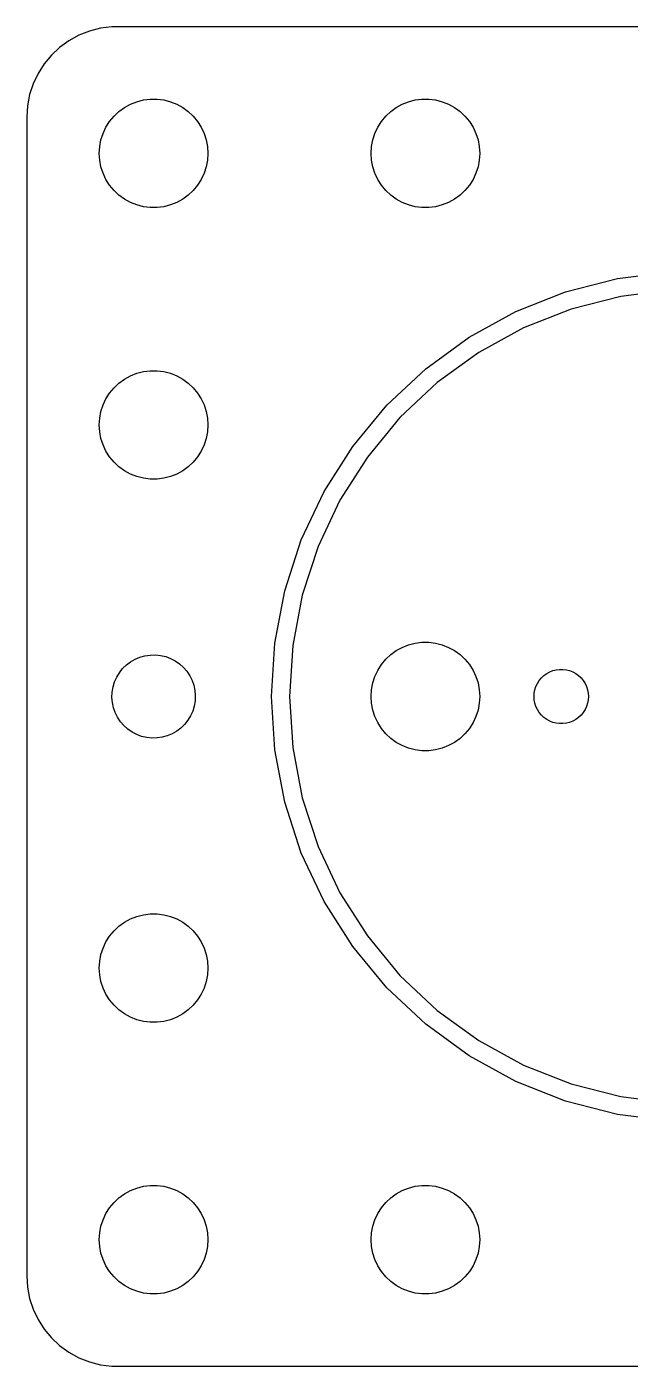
# Model space of a CAD drawing. Header units: metres. Extents: x -37 to 37, y -37 to 289.
# Drawn here: x -37 to -3.7, y 215 to 289 of the extents above; entities that cross this region are included whole.
import ezdxf

# ---------------------------------------------------------------- set-up
doc = ezdxf.new("R2010")
doc.units = ezdxf.units.M

msp = doc.modelspace()

# ---------------------------------------------------------------- linework, layer by layer
for p, q in [((-34.1289, 288.524), (-34.6791, 288.222)), ((-33.5451, 288.755), (-34.1289, 288.524)), ((-32.9369, 288.911), (-33.5451, 288.755)), ((-32.3139, 288.99), (-32.9369, 288.911)), ((32.3139, 288.99), (-32.3139, 288.99)), ((-35.1871, 287.853), (-35.6448, 287.423)), ((-34.6791, 288.222), (-35.1871, 287.853)), ((-35.6448, 287.423), (-36.0451, 286.939)), ((-36.3815, 286.409), (-36.6489, 285.841)), ((-36.0451, 286.939), (-36.3815, 286.409)), ((-36.6489, 285.841), (-36.8429, 285.243)), ((-36.8429, 285.243), (-36.9606, 284.627)), ((-31.2773, 284.714), (-30.927, 284.853)), ((-30.927, 284.853), (-30.5621, 284.947)), ((-30.5621, 284.947), (-30.1884, 284.994)), ((-30.1884, 284.994), (-29.8116, 284.994)), ((-29.8116, 284.994), (-29.4379, 284.947)), ((-29.4379, 284.947), (-29.0729, 284.853)), ((-29.0729, 284.853), (-28.7227, 284.714)), ((-16.2773, 284.714), (-15.927, 284.853)), ((-15.927, 284.853), (-15.5621, 284.947)), ((-15.5621, 284.947), (-15.1884, 284.994)), ((-15.1884, 284.994), (-14.8116, 284.994)), ((-14.8116, 284.994), (-14.4379, 284.947)), ((-14.4379, 284.947), (-14.0729, 284.853)), ((-14.0729, 284.853), (-13.7227, 284.714)), ((-36.9606, 284.627), (-37, 284)), ((-32.1869, 284.054), (-31.9123, 284.312)), ((-31.9123, 284.312), (-31.6075, 284.533)), ((-31.6075, 284.533), (-31.2773, 284.714)), ((-28.7227, 284.714), (-28.3925, 284.533)), ((-28.3925, 284.533), (-28.0877, 284.312)), ((-28.0877, 284.312), (-27.8131, 284.054)), ((-17.1869, 284.054), (-16.9123, 284.312)), ((-16.9123, 284.312), (-16.6075, 284.533)), ((-16.6075, 284.533), (-16.2773, 284.714)), ((-13.7227, 284.714), (-13.3925, 284.533)), ((-13.3925, 284.533), (-13.0877, 284.312)), ((-13.0877, 284.312), (-12.8131, 284.054)), ((-37, 284), (-37, 220)), ((-32.7893, 283.104), (-32.6289, 283.445)), ((-32.6289, 283.445), (-32.427, 283.763)), ((-32.427, 283.763), (-32.1869, 284.054)), ((-27.8131, 284.054), (-27.5729, 283.763)), ((-27.5729, 283.763), (-27.3711, 283.445)), ((-27.3711, 283.445), (-27.2107, 283.104)), ((-17.7893, 283.104), (-17.6289, 283.445)), ((-17.6289, 283.445), (-17.427, 283.763)), ((-17.427, 283.763), (-17.1869, 284.054)), ((-12.8131, 284.054), (-12.5729, 283.763)), ((-12.5729, 283.763), (-12.3711, 283.445)), ((-12.3711, 283.445), (-12.2107, 283.104)), ((-32.9763, 282.376), (-32.9057, 282.746)), ((-32.9057, 282.746), (-32.7893, 283.104)), ((-27.2107, 283.104), (-27.0942, 282.746)), ((-27.0942, 282.746), (-27.0237, 282.376)), ((-17.9763, 282.376), (-17.9057, 282.746)), ((-17.9057, 282.746), (-17.7893, 283.104)), ((-12.2107, 283.104), (-12.0942, 282.746)), ((-12.0942, 282.746), (-12.0237, 282.376)), ((-33, 282), (-32.9763, 282.376)), ((-32.9763, 281.624), (-33, 282)), ((-27.0237, 282.376), (-27, 282)), ((-27, 282), (-27.0237, 281.624)), ((-18, 282), (-17.9763, 282.376)), ((-17.9763, 281.624), (-18, 282)), ((-12.0237, 282.376), (-12, 282)), ((-12, 282), (-12.0237, 281.624)), ((-32.9057, 281.254), (-32.9763, 281.624)), ((-32.7893, 280.896), (-32.9057, 281.254)), ((-27.0942, 281.254), (-27.2107, 280.896)), ((-27.0237, 281.624), (-27.0942, 281.254)), ((-17.9057, 281.254), (-17.9763, 281.624)), ((-17.7893, 280.896), (-17.9057, 281.254)), ((-12.0942, 281.254), (-12.2107, 280.896)), ((-12.0237, 281.624), (-12.0942, 281.254)), ((-32.6289, 280.555), (-32.7893, 280.896)), ((-32.427, 280.237), (-32.6289, 280.555)), ((-27.3711, 280.555), (-27.5729, 280.237)), ((-27.2107, 280.896), (-27.3711, 280.555)), ((-17.6289, 280.555), (-17.7893, 280.896)), ((-17.427, 280.237), (-17.6289, 280.555)), ((-12.3711, 280.555), (-12.5729, 280.237)), ((-12.2107, 280.896), (-12.3711, 280.555)), ((-32.1869, 279.946), (-32.427, 280.237)), ((-31.9123, 279.688), (-32.1869, 279.946)), ((-31.6075, 279.467), (-31.9123, 279.688)), ((-28.0877, 279.688), (-28.3925, 279.467)), ((-27.8131, 279.946), (-28.0877, 279.688)), ((-27.5729, 280.237), (-27.8131, 279.946)), ((-17.1869, 279.946), (-17.427, 280.237)), ((-16.9123, 279.688), (-17.1869, 279.946)), ((-16.6075, 279.467), (-16.9123, 279.688)), ((-13.0877, 279.688), (-13.3925, 279.467)), ((-12.8131, 279.946), (-13.0877, 279.688)), ((-12.5729, 280.237), (-12.8131, 279.946)), ((-31.2773, 279.286), (-31.6075, 279.467)), ((-30.927, 279.147), (-31.2773, 279.286)), ((-30.5621, 279.053), (-30.927, 279.147)), ((-30.1884, 279.006), (-30.5621, 279.053)), ((-29.8116, 279.006), (-30.1884, 279.006)), ((-29.4379, 279.053), (-29.8116, 279.006)), ((-29.0729, 279.147), (-29.4379, 279.053)), ((-28.7227, 279.286), (-29.0729, 279.147)), ((-28.3925, 279.467), (-28.7227, 279.286)), ((-16.2773, 279.286), (-16.6075, 279.467)), ((-15.927, 279.147), (-16.2773, 279.286)), ((-15.5621, 279.053), (-15.927, 279.147)), ((-15.1884, 279.006), (-15.5621, 279.053)), ((-14.8116, 279.006), (-15.1884, 279.006)), ((-14.4379, 279.053), (-14.8116, 279.006)), ((-14.0729, 279.147), (-14.4379, 279.053)), ((-13.7227, 279.286), (-14.0729, 279.147)), ((-13.3925, 279.467), (-13.7227, 279.286)), ((-4.40346, 275.084), (-1.47557, 275.454)), ((-7.26189, 274.35), (-4.40346, 275.084)), ((-10.0058, 273.263), (-7.26189, 274.35)), ((-4.21606, 274.101), (-6.95288, 273.399)), ((-1.41278, 274.456), (-4.21606, 274.101)), ((-12.5919, 271.842), (-10.0058, 273.263)), ((-6.95288, 273.399), (-9.58003, 272.359)), ((-9.58003, 272.359), (-12.0561, 270.997)), ((-14.9795, 270.107), (-12.5919, 271.842)), ((-12.0561, 270.997), (-14.342, 269.337)), ((-17.1308, 268.087), (-14.9795, 270.107)), ((-32.1869, 269.054), (-31.9123, 269.312)), ((-31.9123, 269.312), (-31.6075, 269.533)), ((-31.6075, 269.533), (-31.2773, 269.714)), ((-31.2773, 269.714), (-30.927, 269.853)), ((-30.927, 269.853), (-30.5621, 269.947)), ((-30.5621, 269.947), (-30.1884, 269.994)), ((-30.1884, 269.994), (-29.8116, 269.994)), ((-29.8116, 269.994), (-29.4379, 269.947)), ((-29.4379, 269.947), (-29.0729, 269.853)), ((-29.0729, 269.853), (-28.7227, 269.714)), ((-28.7227, 269.714), (-28.3925, 269.533)), ((-28.3925, 269.533), (-28.0877, 269.312)), ((-28.0877, 269.312), (-27.8131, 269.054)), ((-14.342, 269.337), (-16.4018, 267.402)), ((-32.6289, 268.445), (-32.427, 268.763)), ((-32.427, 268.763), (-32.1869, 269.054)), ((-27.8131, 269.054), (-27.5729, 268.763)), ((-27.5729, 268.763), (-27.3711, 268.445)), ((-32.9057, 267.746), (-32.7893, 268.104)), ((-32.7893, 268.104), (-32.6289, 268.445)), ((-27.3711, 268.445), (-27.2107, 268.104)), ((-27.2107, 268.104), (-27.0942, 267.746)), ((-19.0119, 265.813), (-17.1308, 268.087)), ((-33, 267), (-32.9763, 267.376)), ((-32.9763, 267.376), (-32.9057, 267.746)), ((-27.0942, 267.746), (-27.0237, 267.376)), ((-27.0237, 267.376), (-27, 267)), ((-16.4018, 267.402), (-18.2029, 265.225)), ((-32.9763, 266.624), (-33, 267)), ((-32.9057, 266.254), (-32.9763, 266.624)), ((-27.0237, 266.624), (-27.0942, 266.254)), ((-27, 267), (-27.0237, 266.624)), ((-32.7893, 265.896), (-32.9057, 266.254)), ((-32.6289, 265.555), (-32.7893, 265.896)), ((-27.2107, 265.896), (-27.3711, 265.555)), ((-27.0942, 266.254), (-27.2107, 265.896)), ((-20.5932, 263.321), (-19.0119, 265.813)), ((-32.427, 265.237), (-32.6289, 265.555)), ((-32.1869, 264.946), (-32.427, 265.237)), ((-31.9123, 264.688), (-32.1869, 264.946)), ((-27.8131, 264.946), (-28.0877, 264.688)), ((-27.5729, 265.237), (-27.8131, 264.946)), ((-27.3711, 265.555), (-27.5729, 265.237)), ((-18.2029, 265.225), (-19.7169, 262.839)), ((-31.6075, 264.467), (-31.9123, 264.688)), ((-31.2773, 264.286), (-31.6075, 264.467)), ((-30.927, 264.147), (-31.2773, 264.286)), ((-30.5621, 264.053), (-30.927, 264.147)), ((-29.0729, 264.147), (-29.4379, 264.053)), ((-28.7227, 264.286), (-29.0729, 264.147)), ((-28.3925, 264.467), (-28.7227, 264.286)), ((-28.0877, 264.688), (-28.3925, 264.467)), ((-30.1884, 264.006), (-30.5621, 264.053)), ((-29.8116, 264.006), (-30.1884, 264.006)), ((-29.4379, 264.053), (-29.8116, 264.006)), ((-21.8497, 260.651), (-20.5932, 263.321)), ((-19.7169, 262.839), (-20.92, 260.283)), ((-22.7617, 257.844), (-21.8497, 260.651)), ((-20.92, 260.283), (-21.7931, 257.596)), ((-23.3147, 254.945), (-22.7617, 257.844)), ((-21.7931, 257.596), (-22.3226, 254.82)), ((-23.5, 252), (-23.3147, 254.945)), ((-22.3226, 254.82), (-22.5, 252)), ((-16.9123, 254.312), (-16.6075, 254.533)), ((-16.6075, 254.533), (-16.2773, 254.714)), ((-16.2773, 254.714), (-15.927, 254.853)), ((-15.927, 254.853), (-15.5621, 254.947)), ((-15.5621, 254.947), (-15.1884, 254.994)), ((-15.1884, 254.994), (-14.8116, 254.994)), ((-14.8116, 254.994), (-14.4379, 254.947)), ((-14.4379, 254.947), (-14.0729, 254.853)), ((-14.0729, 254.853), (-13.7227, 254.714)), ((-13.7227, 254.714), (-13.3925, 254.533)), ((-13.3925, 254.533), (-13.0877, 254.312)), ((-31.5029, 253.741), (-31.2728, 253.916)), ((-31.2728, 253.916), (-31.0227, 254.06)), ((-31.0227, 254.06), (-30.7564, 254.172)), ((-30.7564, 254.172), (-30.4782, 254.25)), ((-30.4782, 254.25), (-30.1925, 254.292)), ((-30.1925, 254.292), (-29.9037, 254.298)), ((-29.9037, 254.298), (-29.6164, 254.268)), ((-29.6164, 254.268), (-29.3352, 254.202)), ((-29.3352, 254.202), (-29.0645, 254.101)), ((-29.0645, 254.101), (-28.8085, 253.967)), ((-28.8085, 253.967), (-28.5714, 253.802)), ((-28.5714, 253.802), (-28.3567, 253.609)), ((-17.6289, 253.445), (-17.427, 253.763)), ((-17.427, 253.763), (-17.1869, 254.054)), ((-17.1869, 254.054), (-16.9123, 254.312)), ((-13.0877, 254.312), (-12.8131, 254.054)), ((-12.8131, 254.054), (-12.5729, 253.763)), ((-12.5729, 253.763), (-12.3711, 253.445)), ((-32.1557, 252.802), (-32.0383, 253.066)), ((-32.0383, 253.066), (-31.8886, 253.313)), ((-31.8886, 253.313), (-31.7092, 253.539)), ((-31.7092, 253.539), (-31.5029, 253.741)), ((-28.3567, 253.609), (-28.168, 253.391)), ((-28.168, 253.391), (-28.0081, 253.15)), ((-28.0081, 253.15), (-27.8797, 252.891)), ((-17.9057, 252.746), (-17.7893, 253.104)), ((-17.7893, 253.104), (-17.6289, 253.445)), ((-12.3711, 253.445), (-12.2107, 253.104)), ((-12.2107, 253.104), (-12.0942, 252.746)), ((-8.71352, 252.882), (-8.59344, 253.027)), ((-8.59344, 253.027), (-8.45613, 253.156)), ((-8.45613, 253.156), (-8.30373, 253.266)), ((-8.30373, 253.266), (-8.13866, 253.357)), ((-8.13866, 253.357), (-7.96352, 253.427)), ((-7.96352, 253.427), (-7.78107, 253.473)), ((-7.78107, 253.473), (-7.59418, 253.497)), ((-7.59418, 253.497), (-7.40581, 253.497)), ((-7.40581, 253.497), (-7.21892, 253.473)), ((-7.21892, 253.473), (-7.03647, 253.427)), ((-7.03647, 253.427), (-6.86133, 253.357)), ((-6.86133, 253.357), (-6.69626, 253.266)), ((-6.69626, 253.266), (-6.54385, 253.156)), ((-6.54385, 253.156), (-6.40654, 253.027)), ((-6.40654, 253.027), (-6.28647, 252.882)), ((-32.2874, 252.24), (-32.2392, 252.525)), ((-32.2392, 252.525), (-32.1557, 252.802)), ((-27.8797, 252.891), (-27.7847, 252.619)), ((-27.7847, 252.619), (-27.7247, 252.336)), ((-27.7247, 252.336), (-27.7005, 252.048)), ((-18, 252), (-17.9763, 252.376)), ((-17.9763, 252.376), (-17.9057, 252.746)), ((-12.0942, 252.746), (-12.0237, 252.376)), ((-12.0237, 252.376), (-12, 252)), ((-8.98816, 252.188), (-8.95287, 252.373)), ((-8.95287, 252.373), (-8.89465, 252.552)), ((-8.89465, 252.552), (-8.81445, 252.723)), ((-8.81445, 252.723), (-8.71352, 252.882)), ((-6.28647, 252.882), (-6.18553, 252.723)), ((-6.18553, 252.723), (-6.10533, 252.552)), ((-6.10533, 252.552), (-6.04712, 252.373)), ((-6.04712, 252.373), (-6.01183, 252.188)), ((-32.2995, 251.952), (-32.2874, 252.24)), ((-32.2753, 251.664), (-32.2995, 251.952)), ((-32.2153, 251.381), (-32.2753, 251.664)), ((-27.7126, 251.76), (-27.7608, 251.475)), ((-27.7005, 252.048), (-27.7126, 251.76)), ((-23.3147, 249.055), (-23.5, 252)), ((-22.5, 252), (-22.3226, 249.18)), ((-17.9763, 251.624), (-18, 252)), ((-17.9057, 251.254), (-17.9763, 251.624)), ((-12.0237, 251.624), (-12.0942, 251.254)), ((-12, 252), (-12.0237, 251.624)), ((-9, 252), (-8.98816, 252.188)), ((-8.98816, 251.812), (-9, 252)), ((-8.95287, 251.627), (-8.98816, 251.812)), ((-8.89465, 251.448), (-8.95287, 251.627)), ((-6.04712, 251.627), (-6.10533, 251.448)), ((-6.01183, 251.812), (-6.04712, 251.627)), ((-6.01183, 252.188), (-6, 252)), ((-6, 252), (-6.01183, 251.812)), ((-32.1203, 251.109), (-32.2153, 251.381)), ((-31.9919, 250.85), (-32.1203, 251.109)), ((-31.832, 250.609), (-31.9919, 250.85)), ((-27.9617, 250.934), (-28.1113, 250.687)), ((-27.8442, 251.198), (-27.9617, 250.934)), ((-27.7608, 251.475), (-27.8442, 251.198)), ((-17.7893, 250.896), (-17.9057, 251.254)), ((-17.6289, 250.555), (-17.7893, 250.896)), ((-12.2107, 250.896), (-12.3711, 250.555)), ((-12.0942, 251.254), (-12.2107, 250.896)), ((-8.81445, 251.277), (-8.89465, 251.448)), ((-8.71352, 251.118), (-8.81445, 251.277)), ((-8.59344, 250.973), (-8.71352, 251.118)), ((-8.45613, 250.844), (-8.59344, 250.973)), ((-8.30373, 250.734), (-8.45613, 250.844)), ((-6.54385, 250.844), (-6.69626, 250.734)), ((-6.40654, 250.973), (-6.54385, 250.844)), ((-6.28647, 251.118), (-6.40654, 250.973)), ((-6.18553, 251.277), (-6.28647, 251.118)), ((-6.10533, 251.448), (-6.18553, 251.277)), ((-31.6433, 250.391), (-31.832, 250.609)), ((-31.4286, 250.198), (-31.6433, 250.391)), ((-31.1915, 250.033), (-31.4286, 250.198)), ((-28.7272, 250.084), (-28.9773, 249.94)), ((-28.4971, 250.259), (-28.7272, 250.084)), ((-28.2908, 250.461), (-28.4971, 250.259)), ((-28.1113, 250.687), (-28.2908, 250.461)), ((-17.427, 250.237), (-17.6289, 250.555)), ((-17.1869, 249.946), (-17.427, 250.237)), ((-12.5729, 250.237), (-12.8131, 249.946)), ((-12.3711, 250.555), (-12.5729, 250.237)), ((-8.13866, 250.643), (-8.30373, 250.734)), ((-7.96352, 250.573), (-8.13866, 250.643)), ((-7.78107, 250.527), (-7.96352, 250.573)), ((-7.59418, 250.503), (-7.78107, 250.527)), ((-7.40581, 250.503), (-7.59418, 250.503)), ((-7.21892, 250.527), (-7.40581, 250.503)), ((-7.03647, 250.573), (-7.21892, 250.527)), ((-6.86133, 250.643), (-7.03647, 250.573)), ((-6.69626, 250.734), (-6.86133, 250.643)), ((-30.9355, 249.899), (-31.1915, 250.033)), ((-30.6648, 249.798), (-30.9355, 249.899)), ((-30.3836, 249.732), (-30.6648, 249.798)), ((-30.0963, 249.702), (-30.3836, 249.732)), ((-29.8075, 249.708), (-30.0963, 249.702)), ((-29.5218, 249.75), (-29.8075, 249.708)), ((-29.2436, 249.828), (-29.5218, 249.75)), ((-28.9773, 249.94), (-29.2436, 249.828)), ((-16.9123, 249.688), (-17.1869, 249.946)), ((-16.6075, 249.467), (-16.9123, 249.688)), ((-16.2773, 249.286), (-16.6075, 249.467)), ((-13.3925, 249.467), (-13.7227, 249.286)), ((-13.0877, 249.688), (-13.3925, 249.467)), ((-12.8131, 249.946), (-13.0877, 249.688)), ((-22.7617, 246.156), (-23.3147, 249.055)), ((-22.3226, 249.18), (-21.7931, 246.404)), ((-15.927, 249.147), (-16.2773, 249.286)), ((-15.5621, 249.053), (-15.927, 249.147)), ((-15.1884, 249.006), (-15.5621, 249.053)), ((-14.8116, 249.006), (-15.1884, 249.006)), ((-14.4379, 249.053), (-14.8116, 249.006)), ((-14.0729, 249.147), (-14.4379, 249.053)), ((-13.7227, 249.286), (-14.0729, 249.147)), ((-21.7931, 246.404), (-20.92, 243.717)), ((-21.8497, 243.349), (-22.7617, 246.156)), ((-20.92, 243.717), (-19.7169, 241.161)), ((-20.5932, 240.679), (-21.8497, 243.349)), ((-19.0119, 238.187), (-20.5932, 240.679)), ((-19.7169, 241.161), (-18.2029, 238.775)), ((-31.6075, 239.533), (-31.2773, 239.714)), ((-31.2773, 239.714), (-30.927, 239.853)), ((-30.927, 239.853), (-30.5621, 239.947)), ((-30.5621, 239.947), (-30.1884, 239.994)), ((-30.1884, 239.994), (-29.8116, 239.994)), ((-29.8116, 239.994), (-29.4379, 239.947)), ((-29.4379, 239.947), (-29.0729, 239.853)), ((-29.0729, 239.853), (-28.7227, 239.714)), ((-28.7227, 239.714), (-28.3925, 239.533)), ((-32.427, 238.763), (-32.1869, 239.054)), ((-32.1869, 239.054), (-31.9123, 239.312)), ((-31.9123, 239.312), (-31.6075, 239.533)), ((-28.3925, 239.533), (-28.0877, 239.312)), ((-28.0877, 239.312), (-27.8131, 239.054)), ((-27.8131, 239.054), (-27.5729, 238.763)), ((-32.7893, 238.104), (-32.6289, 238.445)), ((-32.6289, 238.445), (-32.427, 238.763)), ((-27.5729, 238.763), (-27.3711, 238.445)), ((-27.3711, 238.445), (-27.2107, 238.104)), ((-18.2029, 238.775), (-16.4018, 236.598)), ((-32.9763, 237.376), (-32.9057, 237.746)), ((-32.9057, 237.746), (-32.7893, 238.104)), ((-27.2107, 238.104), (-27.0942, 237.746)), ((-27.0942, 237.746), (-27.0237, 237.376)), ((-17.1308, 235.913), (-19.0119, 238.187)), ((-33, 237), (-32.9763, 237.376)), ((-32.9763, 236.624), (-33, 237)), ((-27.0237, 237.376), (-27, 237)), ((-27, 237), (-27.0237, 236.624)), ((-32.9057, 236.254), (-32.9763, 236.624)), ((-32.7893, 235.896), (-32.9057, 236.254)), ((-27.0942, 236.254), (-27.2107, 235.896)), ((-27.0237, 236.624), (-27.0942, 236.254)), ((-16.4018, 236.598), (-14.342, 234.663)), ((-32.6289, 235.555), (-32.7893, 235.896)), ((-32.427, 235.237), (-32.6289, 235.555)), ((-27.3711, 235.555), (-27.5729, 235.237)), ((-27.2107, 235.896), (-27.3711, 235.555)), ((-14.9795, 233.893), (-17.1308, 235.913)), ((-32.1869, 234.946), (-32.427, 235.237)), ((-31.9123, 234.688), (-32.1869, 234.946)), ((-31.6075, 234.467), (-31.9123, 234.688)), ((-28.0877, 234.688), (-28.3925, 234.467)), ((-27.8131, 234.946), (-28.0877, 234.688)), ((-27.5729, 235.237), (-27.8131, 234.946)), ((-14.342, 234.663), (-12.0561, 233.003)), ((-31.2773, 234.286), (-31.6075, 234.467)), ((-30.927, 234.147), (-31.2773, 234.286)), ((-30.5621, 234.053), (-30.927, 234.147)), ((-30.1884, 234.006), (-30.5621, 234.053)), ((-29.8116, 234.006), (-30.1884, 234.006)), ((-29.4379, 234.053), (-29.8116, 234.006)), ((-29.0729, 234.147), (-29.4379, 234.053)), ((-28.7227, 234.286), (-29.0729, 234.147)), ((-28.3925, 234.467), (-28.7227, 234.286)), ((-12.5919, 232.158), (-14.9795, 233.893)), ((-12.0561, 233.003), (-9.58003, 231.641)), ((-10.0058, 230.737), (-12.5919, 232.158)), ((-9.58003, 231.641), (-6.95288, 230.601)), ((-7.26189, 229.65), (-10.0058, 230.737)), ((-6.95288, 230.601), (-4.21606, 229.899)), ((-4.40346, 228.916), (-7.26189, 229.65)), ((-4.21606, 229.899), (-1.41278, 229.544)), ((-1.47557, 228.546), (-4.40346, 228.916)), ((-30.927, 224.853), (-30.5621, 224.947)), ((-30.5621, 224.947), (-30.1884, 224.994)), ((-30.1884, 224.994), (-29.8116, 224.994)), ((-29.8116, 224.994), (-29.4379, 224.947)), ((-29.4379, 224.947), (-29.0729, 224.853)), ((-15.927, 224.853), (-15.5621, 224.947)), ((-15.5621, 224.947), (-15.1884, 224.994)), ((-15.1884, 224.994), (-14.8116, 224.994)), ((-14.8116, 224.994), (-14.4379, 224.947)), ((-14.4379, 224.947), (-14.0729, 224.853)), ((-32.1869, 224.054), (-31.9123, 224.312)), ((-31.9123, 224.312), (-31.6075, 224.533)), ((-31.6075, 224.533), (-31.2773, 224.714)), ((-31.2773, 224.714), (-30.927, 224.853)), ((-29.0729, 224.853), (-28.7227, 224.714)), ((-28.7227, 224.714), (-28.3925, 224.533)), ((-28.3925, 224.533), (-28.0877, 224.312)), ((-28.0877, 224.312), (-27.8131, 224.054)), ((-17.1869, 224.054), (-16.9123, 224.312)), ((-16.9123, 224.312), (-16.6075, 224.533)), ((-16.6075, 224.533), (-16.2773, 224.714)), ((-16.2773, 224.714), (-15.927, 224.853)), ((-14.0729, 224.853), (-13.7227, 224.714)), ((-13.7227, 224.714), (-13.3925, 224.533)), ((-13.3925, 224.533), (-13.0877, 224.312)), ((-13.0877, 224.312), (-12.8131, 224.054)), ((-32.7893, 223.104), (-32.6289, 223.445)), ((-32.6289, 223.445), (-32.427, 223.763)), ((-32.427, 223.763), (-32.1869, 224.054)), ((-27.8131, 224.054), (-27.5729, 223.763)), ((-27.5729, 223.763), (-27.3711, 223.445)), ((-27.3711, 223.445), (-27.2107, 223.104)), ((-17.7893, 223.104), (-17.6289, 223.445)), ((-17.6289, 223.445), (-17.427, 223.763)), ((-17.427, 223.763), (-17.1869, 224.054)), ((-12.8131, 224.054), (-12.5729, 223.763)), ((-12.5729, 223.763), (-12.3711, 223.445)), ((-12.3711, 223.445), (-12.2107, 223.104)), ((-32.9763, 222.376), (-32.9057, 222.746)), ((-32.9057, 222.746), (-32.7893, 223.104)), ((-27.2107, 223.104), (-27.0942, 222.746)), ((-27.0942, 222.746), (-27.0237, 222.376)), ((-17.9763, 222.376), (-17.9057, 222.746)), ((-17.9057, 222.746), (-17.7893, 223.104)), ((-12.2107, 223.104), (-12.0942, 222.746)), ((-12.0942, 222.746), (-12.0237, 222.376)), ((-33, 222), (-32.9763, 222.376)), ((-32.9763, 221.624), (-33, 222)), ((-27.0237, 222.376), (-27, 222)), ((-27, 222), (-27.0237, 221.624)), ((-18, 222), (-17.9763, 222.376)), ((-17.9763, 221.624), (-18, 222)), ((-12.0237, 222.376), (-12, 222)), ((-12, 222), (-12.0237, 221.624)), ((-32.9057, 221.254), (-32.9763, 221.624)), ((-32.7893, 220.896), (-32.9057, 221.254)), ((-27.0942, 221.254), (-27.2107, 220.896)), ((-27.0237, 221.624), (-27.0942, 221.254)), ((-17.9057, 221.254), (-17.9763, 221.624)), ((-17.7893, 220.896), (-17.9057, 221.254)), ((-12.0942, 221.254), (-12.2107, 220.896)), ((-12.0237, 221.624), (-12.0942, 221.254)), ((-32.6289, 220.555), (-32.7893, 220.896)), ((-32.427, 220.237), (-32.6289, 220.555)), ((-27.3711, 220.555), (-27.5729, 220.237)), ((-27.2107, 220.896), (-27.3711, 220.555)), ((-17.6289, 220.555), (-17.7893, 220.896)), ((-17.427, 220.237), (-17.6289, 220.555)), ((-12.3711, 220.555), (-12.5729, 220.237)), ((-12.2107, 220.896), (-12.3711, 220.555)), ((-37, 220), (-36.9606, 219.373)), ((-32.1869, 219.946), (-32.427, 220.237)), ((-31.9123, 219.688), (-32.1869, 219.946)), ((-27.8131, 219.946), (-28.0877, 219.688)), ((-27.5729, 220.237), (-27.8131, 219.946)), ((-17.1869, 219.946), (-17.427, 220.237)), ((-16.9123, 219.688), (-17.1869, 219.946)), ((-12.8131, 219.946), (-13.0877, 219.688)), ((-12.5729, 220.237), (-12.8131, 219.946)), ((-36.9606, 219.373), (-36.8429, 218.757)), ((-31.6075, 219.467), (-31.9123, 219.688)), ((-31.2773, 219.286), (-31.6075, 219.467)), ((-30.927, 219.147), (-31.2773, 219.286)), ((-30.5621, 219.053), (-30.927, 219.147)), ((-30.1884, 219.006), (-30.5621, 219.053)), ((-29.8116, 219.006), (-30.1884, 219.006)), ((-29.4379, 219.053), (-29.8116, 219.006)), ((-29.0729, 219.147), (-29.4379, 219.053)), ((-28.7227, 219.286), (-29.0729, 219.147)), ((-28.3925, 219.467), (-28.7227, 219.286)), ((-28.0877, 219.688), (-28.3925, 219.467)), ((-16.6075, 219.467), (-16.9123, 219.688)), ((-16.2773, 219.286), (-16.6075, 219.467)), ((-15.927, 219.147), (-16.2773, 219.286)), ((-15.5621, 219.053), (-15.927, 219.147)), ((-15.1884, 219.006), (-15.5621, 219.053)), ((-14.8116, 219.006), (-15.1884, 219.006)), ((-14.4379, 219.053), (-14.8116, 219.006)), ((-14.0729, 219.147), (-14.4379, 219.053)), ((-13.7227, 219.286), (-14.0729, 219.147)), ((-13.3925, 219.467), (-13.7227, 219.286)), ((-13.0877, 219.688), (-13.3925, 219.467)), ((-36.8429, 218.757), (-36.6489, 218.159)), ((-36.6489, 218.159), (-36.3815, 217.591)), ((-36.3815, 217.591), (-36.0451, 217.061)), ((-36.0451, 217.061), (-35.6448, 216.577)), ((-35.6448, 216.577), (-35.1871, 216.147)), ((-35.1871, 216.147), (-34.6791, 215.778)), ((-34.6791, 215.778), (-34.1289, 215.476)), ((-34.1289, 215.476), (-33.5451, 215.245)), ((-33.5451, 215.245), (-32.9369, 215.089)), ((-32.9369, 215.089), (-32.3139, 215.01)), ((-32.3139, 215.01), (32.3139, 215.01))]:
    msp.add_line(p, q)

doc.saveas('drawing.dxf')
